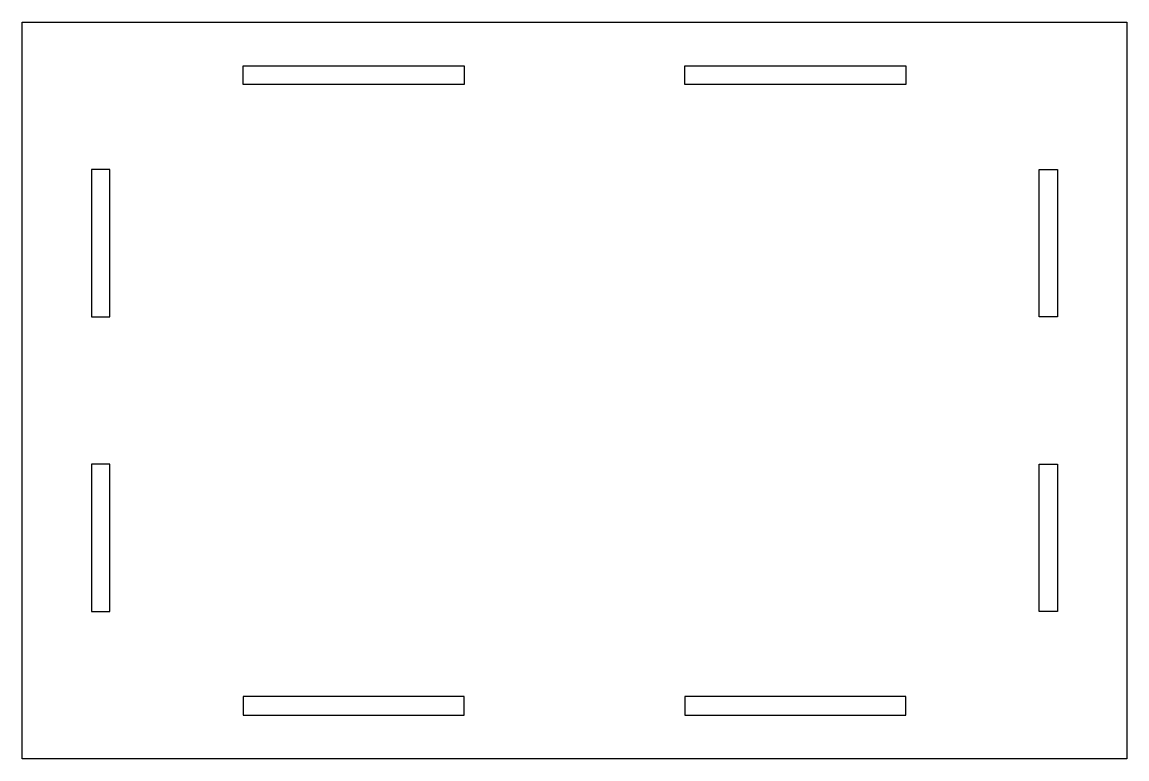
# Model space of a CAD drawing. Header units: millimetres. Extents: x 0 to 180, y 0 to 120.
import ezdxf

# ---------------------------------------------------------------- set-up
doc = ezdxf.new("R2010")
doc.units = ezdxf.units.MM
doc.layers.get('0').update_dxf_attribs({"linetype": 'CONTINUOUS'})

msp = doc.modelspace()

# ---------------------------------------------------------------- linework, layer by layer
for p, q in [((0, 72), (0, 96)), ((0, 26.29), (0, 50.29))]:
    msp.add_line(p, q)
for points in [[(180, 0), (0, 0), (0, 120), (180, 120)], [(36, 109.86), (36, 112.86), (72, 112.86), (72, 109.86)], [(108, 109.86), (108, 112.86), (144, 112.86), (144, 109.86)], [(14.3, 96), (11.3, 96), (11.3, 72), (14.3, 72)], [(168.7, 96), (168.7, 72), (165.7, 72), (165.7, 96)], [(14.3, 48), (11.3, 48), (11.3, 24), (14.3, 24)], [(168.7, 24), (165.7, 24), (165.7, 48), (168.7, 48)], [(72, 10.14), (36, 10.14), (36, 7.14), (72, 7.14)], [(144, 10.14), (108, 10.14), (108, 7.14), (144, 7.14)]]:
    msp.add_lwpolyline(points, close=True)

doc.saveas('drawing.dxf')
